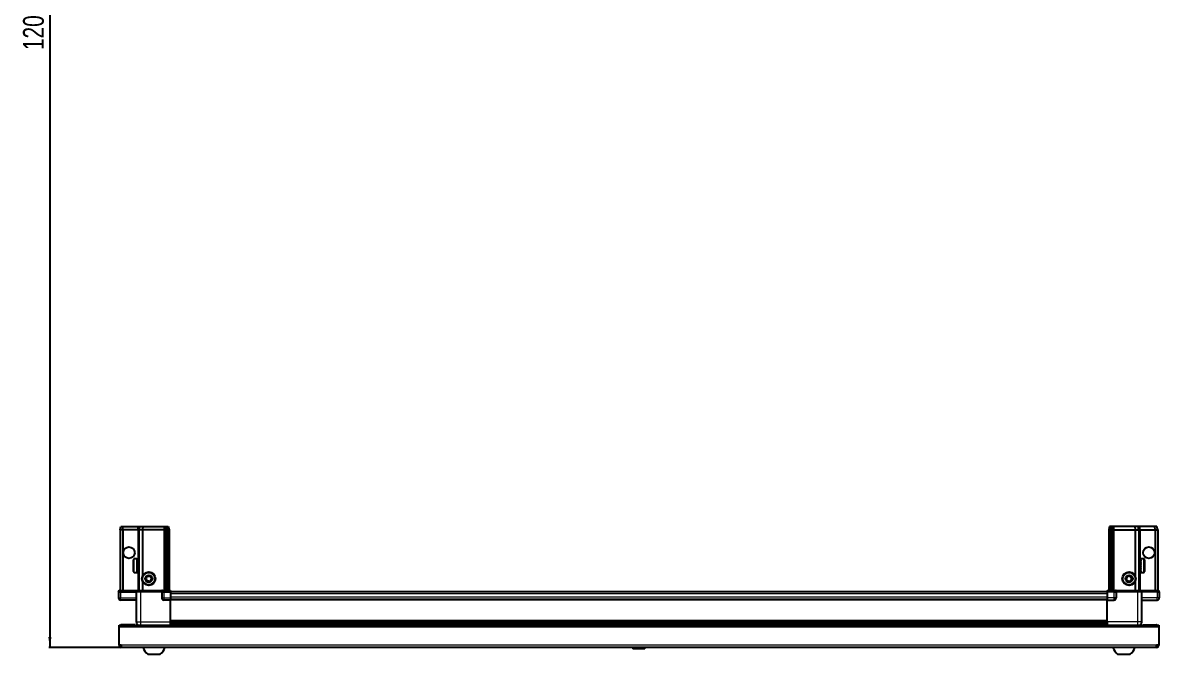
# Model space of a CAD drawing. Header units: millimetres. Extents: x 1415 to 5124, y -588 to 1749.
# Drawn here: x 1479 to 2571, y -588 to 19 of the extents above; entities that cross this region are included whole.
import ezdxf

# ---------------------------------------------------------------- set-up
doc = ezdxf.new("R2010")
doc.units = ezdxf.units.MM
doc.layers.add('FORMAT', color=7, linetype='Continuous')
doc.styles.add('SLDTEXTSTYLE0', font='TXT', dxfattribs={"width": 0.75})
doc.dimstyles.new('SLDDIMSTYLE0', dxfattribs={"dimtxt": 20, "dimasz": 10, "dimexe": 0, "dimexo": 0.0625, "dimgap": 5, "dimtad": 2, "dimdec": 1, "dimrnd": 1e-09, "dimzin": 12, "dimdsep": 46, "dimtxsty": 'SLDTEXTSTYLE0', "dimsah": 1, "dimcen": 0.09, "dimadec": 0, "dimazin": 3, "dimtfac": 1, "dimtofl": 0, "dimtmove": 0, "dimatfit": 3, "dimfxl": 0, "dimfrac": 2, "dimtolj": 1, "dimtzin": 12, "dimarcsym": 0})

# ---------------------------------------------------------------- blocks, each defined once
blk = doc.blocks.new('_D_9')
at = {"layer": 'FORMAT'}
for p, q in [((2065, 626), (1503.8, 626)), ((1504.8, 626), (1504.8, -581)), ((1573.4, -581), (1503.8, -581))]:
    blk.add_line(p, q, dxfattribs=at)
for points in [[(1504.8, 626), (1503.3, 616), (1506.4, 616)], [(1504.8, -581), (1506.4, -571), (1503.3, -571)]]:
    blk.add_solid(points, dxfattribs=at)
at = {"layer": 'FORMAT', "insert": (1479, -7.1), "char_height": 20, "attachment_point": 1, "rotation": 90, "style": 'SLDTEXTSTYLE0'}
blk.add_mtext('1207', dxfattribs=at)

msp = doc.modelspace()

# ---------------------------------------------------------------- linework, layer by layer
at = {"color": 7, "linetype": 'Continuous', "lineweight": 25}
for p, q in [((1572.32, -468.01), (1573.12, -465.01)), ((1572.32, -468.01), (1572.32, -526.31)), ((1574.82, -468.01), (1572.32, -468.01)), ((1573.12, -465.01), (1574.97, -465.01)), ((1574.82, -468.01), (1574.97, -465.01)), ((1574.82, -468.01), (1574.82, -526.31)), ((1589.32, -468.01), (1574.82, -468.01)), ((1574.97, -465.01), (1589.32, -465.01)), ((1589.32, -465.01), (1591.12, -465.01)), ((1590.32, -468.01), (1589.32, -468.01)), ((1590.32, -468.01), (1591.12, -465.01)), ((1590.32, -468.01), (1590.32, -526.31)), ((1593.82, -468.01), (1590.32, -468.01)), ((1591.12, -465.01), (1594.15, -465.01)), ((1594.15, -465.01), (1593.82, -468.01)), ((1593.82, -468.01), (1593.82, -512.51)), ((1614.32, -468.01), (1593.82, -468.01)), ((1594.15, -465.01), (1614.32, -465.01)), ((1614.32, -465.01), (1616.12, -465.01)), ((1615.32, -468.01), (1614.32, -468.01)), ((1616.12, -465.01), (1615.32, -468.01)), ((1615.32, -468.01), (1615.32, -526.31)), ((1616.32, -468.01), (1615.32, -468.01)), ((1616.12, -465.01), (1616.86, -465.01)), ((1616.86, -465.01), (1616.32, -468.01)), ((1616.32, -468.01), (1616.32, -526.31)), ((1617.82, -468.01), (1616.32, -468.01)), ((1616.86, -465.01), (1617.36, -465.01)), ((1617.36, -465.01), (1618.52, -465.01)), ((1617.36, -465.01), (1617.82, -468.01)), ((1617.82, -468.01), (1617.82, -526.31)), ((1619.32, -468.01), (1617.82, -468.01)), ((1618.52, -465.01), (1619.32, -468.01)), ((1619.32, -468.01), (1619.32, -526.31)), ((2523.12, -465.01), (2522.32, -468.01)), ((2522.32, -468.01), (2523.82, -468.01)), ((2522.32, -468.01), (2522.32, -526.31)), ((2524.28, -465.01), (2523.12, -465.01)), ((2524.28, -465.01), (2523.82, -468.01)), ((2523.82, -468.01), (2525.32, -468.01)), ((2523.82, -468.01), (2523.82, -526.31)), ((2524.78, -465.01), (2524.28, -465.01)), ((2524.78, -465.01), (2525.32, -468.01)), ((2525.52, -465.01), (2524.78, -465.01)), ((2525.32, -468.01), (2526.32, -468.01)), ((2525.32, -468.01), (2525.32, -526.31)), ((2525.52, -465.01), (2526.32, -468.01)), ((2527.32, -465.01), (2525.52, -465.01)), ((2526.32, -468.01), (2526.32, -526.31)), ((2526.32, -468.01), (2527.32, -468.01)), ((2547.49, -465.01), (2527.32, -465.01)), ((2527.32, -468.01), (2547.82, -468.01)), ((2547.49, -465.01), (2547.82, -468.01)), ((2550.52, -465.01), (2547.49, -465.01)), ((2547.82, -468.01), (2547.82, -512.51)), ((2547.82, -468.01), (2551.32, -468.01)), ((2551.32, -468.01), (2550.52, -465.01)), ((2552.32, -465.01), (2550.52, -465.01)), ((2551.32, -468.01), (2551.32, -526.31)), ((2551.32, -468.01), (2552.32, -468.01)), ((2566.67, -465.01), (2552.32, -465.01)), ((2552.32, -468.01), (2566.82, -468.01)), ((2566.82, -468.01), (2566.67, -465.01)), ((2568.52, -465.01), (2566.67, -465.01)), ((2566.82, -468.01), (2566.82, -526.31)), ((2566.82, -468.01), (2569.32, -468.01)), ((2569.32, -468.01), (2568.52, -465.01)), ((2569.32, -468.01), (2569.32, -526.31)), ((1585.12, -508.21), (1585.12, -496.81)), ((1588.32, -496.01), (1585.92, -496.01)), ((1588.32, -496.01), (1588.32, -496.02)), ((1588.32, -496.02), (1588.82, -496.02)), ((1588.32, -496.21), (1588.82, -496.21)), ((1588.32, -496.21), (1588.32, -496.43)), ((1588.32, -496.43), (1588.82, -496.43)), ((1588.32, -497), (1588.82, -497)), ((1588.32, -497), (1588.32, -497.43)), ((1588.32, -497.43), (1588.82, -497.43)), ((1588.32, -498.34), (1588.82, -498.34)), ((1588.32, -498.34), (1588.32, -498.93)), ((1588.32, -498.93), (1588.82, -498.93)), ((1588.32, -500.08), (1588.82, -500.08)), ((1588.32, -500.08), (1588.32, -500.78)), ((1588.32, -500.78), (1588.82, -500.78)), ((1588.32, -502.06), (1588.82, -502.06)), ((1588.32, -502.06), (1588.32, -502.8)), ((1588.32, -502.21), (1588.82, -502.21)), ((1588.82, -496.21), (1588.82, -496.02)), ((1588.82, -496.43), (1588.82, -496.21)), ((1588.82, -497), (1588.82, -496.43)), ((1588.82, -497.43), (1588.82, -497)), ((1588.82, -498.34), (1588.82, -497.43)), ((1588.92, -498.11), (1588.82, -498.11)), ((1588.82, -498.93), (1588.82, -498.34)), ((1588.82, -500.08), (1588.82, -498.93)), ((1588.82, -500.78), (1588.82, -500.08)), ((1588.82, -502.06), (1588.82, -500.78)), ((1588.82, -502.21), (1588.82, -502.06)), ((1588.92, -506.91), (1588.92, -498.11)), ((1589.8, -499.2), (1589.32, -498.51)), ((1589.32, -506.51), (1589.32, -498.51)), ((1590.29, -498.51), (1589.8, -499.2)), ((1589.8, -505.82), (1589.8, -499.2)), ((1590.32, -498.51), (1590.29, -498.51)), ((1590.29, -506.51), (1590.29, -498.51)), ((2551.35, -498.51), (2551.32, -498.51)), ((2551.84, -499.2), (2551.35, -498.51)), ((2551.35, -498.51), (2551.35, -506.51)), ((2552.32, -498.51), (2551.84, -499.2)), ((2551.84, -499.2), (2551.84, -505.82)), ((2552.32, -498.51), (2552.32, -506.51)), ((2552.82, -498.11), (2552.72, -498.11)), ((2552.72, -498.11), (2552.72, -506.91)), ((2555.72, -496.01), (2552.82, -496.01)), ((2553.32, -496.01), (2552.82, -496.01)), ((2552.82, -496.01), (2552.82, -496.06)), ((2552.82, -496.06), (2552.82, -496.35)), ((2553.32, -496.06), (2552.82, -496.06)), ((2553.32, -496.35), (2552.82, -496.35)), ((2552.82, -496.35), (2552.82, -496.62)), ((2553.32, -496.62), (2552.82, -496.62)), ((2552.82, -496.62), (2552.82, -497.29)), ((2553.32, -497.29), (2552.82, -497.29)), ((2552.82, -497.29), (2552.82, -497.76)), ((2552.82, -497.76), (2552.82, -498.73)), ((2553.32, -497.76), (2552.82, -497.76)), ((2553.32, -498.73), (2552.82, -498.73)), ((2552.82, -498.73), (2552.82, -499.36)), ((2552.82, -499.36), (2552.82, -500.55)), ((2553.32, -499.36), (2552.82, -499.36)), ((2553.32, -500.55), (2552.82, -500.55)), ((2552.82, -500.55), (2552.82, -501.19)), ((2553.32, -501.19), (2552.82, -501.19)), ((2552.82, -501.27), (2552.82, -502.56)), ((2553.32, -501.27), (2552.82, -501.27)), ((2553.32, -496.06), (2553.32, -496.01)), ((2553.32, -496.62), (2553.32, -496.35)), ((2553.32, -497.76), (2553.32, -497.29)), ((2553.32, -499.36), (2553.32, -498.73)), ((2553.32, -501.27), (2553.32, -500.55)), ((2556.52, -496.81), (2556.52, -508.21)), ((1585.92, -509.01), (1588.32, -509.01)), ((1588.32, -502.71), (1588.82, -502.71)), ((1588.32, -502.8), (1588.82, -502.8)), ((1588.32, -504.09), (1588.82, -504.09)), ((1588.32, -504.09), (1588.32, -504.79)), ((1588.32, -504.79), (1588.82, -504.79)), ((1588.32, -505.96), (1588.82, -505.96)), ((1588.32, -505.96), (1588.32, -506.56)), ((1588.32, -506.56), (1588.82, -506.56)), ((1588.32, -507.49), (1588.82, -507.49)), ((1588.32, -507.49), (1588.32, -507.94)), ((1588.32, -507.94), (1588.82, -507.94)), ((1588.32, -508.54), (1588.82, -508.54)), ((1588.32, -508.54), (1588.32, -508.78)), ((1588.32, -508.78), (1588.82, -508.78)), ((1588.32, -509), (1588.82, -509)), ((1588.32, -509), (1588.32, -509.01)), ((1588.32, -509.01), (1588.82, -509.01)), ((1588.82, -502.8), (1588.82, -502.71)), ((1588.82, -504.09), (1588.82, -502.8)), ((1588.82, -504.79), (1588.82, -504.09)), ((1588.82, -505.96), (1588.82, -504.79)), ((1588.82, -506.56), (1588.82, -505.96)), ((1588.82, -507.49), (1588.82, -506.56)), ((1588.82, -506.91), (1588.92, -506.91)), ((1588.82, -507.94), (1588.82, -507.49)), ((1588.82, -508.54), (1588.82, -507.94)), ((1588.82, -508.78), (1588.82, -508.54)), ((1588.82, -509), (1588.82, -508.78)), ((1588.82, -509.01), (1588.82, -509)), ((1589.32, -506.51), (1589.8, -505.82)), ((1589.8, -505.82), (1590.29, -506.51)), ((1590.29, -506.51), (1590.32, -506.51)), ((2551.32, -506.51), (2551.35, -506.51)), ((2551.35, -506.51), (2551.84, -505.82)), ((2551.84, -505.82), (2552.32, -506.51)), ((2552.72, -506.91), (2552.82, -506.91)), ((2553.32, -502.56), (2552.82, -502.56)), ((2553.32, -503.05), (2552.82, -503.05)), ((2552.82, -503.05), (2552.82, -503.3)), ((2552.82, -503.3), (2552.82, -504.57)), ((2553.32, -503.3), (2552.82, -503.3)), ((2553.32, -504.57), (2552.82, -504.57)), ((2552.82, -504.57), (2552.82, -505.26)), ((2552.82, -505.26), (2552.82, -506.38)), ((2553.32, -505.26), (2552.82, -505.26)), ((2553.32, -506.38), (2552.82, -506.38)), ((2552.82, -506.38), (2552.82, -506.94)), ((2552.82, -506.94), (2552.82, -507.8)), ((2553.32, -506.94), (2552.82, -506.94)), ((2553.32, -507.8), (2552.82, -507.8)), ((2552.82, -507.8), (2552.82, -508.2)), ((2552.82, -508.2), (2552.82, -508.71)), ((2553.32, -508.2), (2552.82, -508.2)), ((2553.32, -508.71), (2552.82, -508.71)), ((2552.82, -508.71), (2552.82, -508.89)), ((2552.82, -508.89), (2552.82, -509.01)), ((2553.32, -508.89), (2552.82, -508.89)), ((2552.82, -509.01), (2555.72, -509.01)), ((2553.32, -503.3), (2553.32, -502.56)), ((2553.32, -505.26), (2553.32, -504.57)), ((2553.32, -506.94), (2553.32, -506.38)), ((2553.32, -508.2), (2553.32, -507.8)), ((2553.32, -508.89), (2553.32, -508.71)), ((1593.82, -517.51), (1593.82, -526.31)), ((2547.82, -517.51), (2547.82, -526.31)), ((1571.32, -526.31), (1570.82, -527.18)), ((1570.82, -527.51), (1570.82, -527.18)), ((1570.82, -527.51), (1572.82, -527.51)), ((1570.82, -527.51), (1570.82, -533.51)), ((1572.82, -526.31), (1571.32, -526.31)), ((1572.82, -526.31), (1587.62, -526.31)), ((1587.62, -527.51), (1572.82, -527.51)), ((1572.82, -527.51), (1587.62, -527.51)), ((1587.62, -526.31), (1587.82, -526.31)), ((1587.82, -527.51), (1587.62, -527.51)), ((1587.82, -527.51), (1587.82, -526.31)), ((1587.82, -526.31), (1591.82, -526.31)), ((1591.82, -527.51), (1587.82, -527.51)), ((1587.82, -527.51), (1587.82, -556.51)), ((1591.82, -526.31), (1612.12, -526.31)), ((1612.12, -527.51), (1591.82, -527.51)), ((1612.12, -526.31), (1612.32, -526.31)), ((1612.32, -527.51), (1612.12, -527.51)), ((1612.32, -527.51), (1612.32, -526.31)), ((1613, -526.31), (1612.32, -526.31)), ((1612.32, -527.51), (1614.32, -527.51)), ((1612.32, -527.51), (1612.32, -533.51)), ((1613, -526.31), (1620.82, -526.31)), ((1620.82, -527.18), (1614.32, -527.18)), ((1620.82, -527.51), (1614.32, -527.51)), ((1614.32, -527.51), (1620.82, -527.51)), ((1620.82, -526.31), (1620.82, -527.18)), ((1620.82, -527.18), (1620.82, -527.18)), ((1620.82, -527.51), (1620.82, -527.18)), ((1620.82, -527.51), (1620.82, -527.51)), ((1620.82, -527.51), (1620.82, -533.51)), ((2520.82, -527.66), (1620.82, -527.66)), ((1620.82, -533.51), (1620.82, -535.51)), ((2520.82, -534.86), (1620.82, -534.86)), ((2520.82, -526.31), (2528.64, -526.31)), ((2520.82, -527.18), (2520.82, -526.31)), ((2527.32, -527.18), (2520.82, -527.18)), ((2520.82, -527.51), (2520.82, -527.18)), ((2527.32, -527.51), (2520.82, -527.51)), ((2520.82, -527.51), (2520.82, -533.51)), ((2520.82, -533.51), (2520.82, -535.51)), ((2527.32, -527.51), (2529.32, -527.51)), ((2529.32, -527.51), (2527.32, -527.51)), ((2529.32, -526.31), (2528.64, -526.31)), ((2529.32, -527.51), (2529.32, -526.31)), ((2529.32, -526.31), (2529.52, -526.31)), ((2529.52, -527.51), (2529.32, -527.51)), ((2529.32, -527.51), (2529.32, -533.51)), ((2529.52, -526.31), (2549.82, -526.31)), ((2549.82, -527.51), (2529.52, -527.51)), ((2549.82, -526.31), (2553.82, -526.31)), ((2553.82, -527.51), (2549.82, -527.51)), ((2553.82, -527.51), (2553.82, -526.31)), ((2553.82, -526.31), (2554.02, -526.31)), ((2554.02, -527.51), (2553.82, -527.51)), ((2553.82, -527.51), (2553.82, -556.51)), ((2554.02, -526.31), (2568.82, -526.31)), ((2568.82, -527.51), (2554.02, -527.51)), ((2570.32, -526.31), (2568.82, -526.31)), ((2568.82, -527.51), (2570.82, -527.51)), ((2570.82, -527.18), (2570.32, -526.31)), ((2570.82, -527.18), (2570.32, -526.31)), ((2570.82, -527.51), (2570.82, -527.18)), ((2570.82, -527.51), (2570.82, -527.18)), ((2570.82, -527.51), (2570.82, -527.51)), ((2570.82, -527.51), (2570.82, -533.51)), ((1587.82, -535.51), (1572.82, -535.51)), ((1620.82, -535.51), (1614.32, -535.51)), ((1620.82, -556.51), (1620.82, -535.51)), ((2520.82, -535.51), (2527.32, -535.51)), ((2520.82, -556.51), (2520.82, -535.51)), ((2553.82, -535.51), (2568.82, -535.51)), ((1620.67, -559.51), (1620.67, -556.51)), ((1571.32, -561.61), (1571.32, -559.51)), ((1571.32, -559.51), (2570.32, -559.51)), ((1571.32, -578.91), (1571.32, -561.61)), ((1586.32, -559.41), (1573.42, -559.41)), ((1586.32, -559.41), (1586.32, -559.51)), ((1620.82, -557.54), (2520.82, -557.54)), ((1620.82, -557.57), (2520.82, -557.57)), ((1644.7, -559.36), (1620.82, -559.36)), ((1639.32, -559.51), (1639.32, -559.36)), ((1639.36, -559.51), (1639.36, -559.36)), ((1639.63, -559.51), (1639.63, -559.36)), ((1639.89, -559.51), (1639.89, -559.36)), ((1640.54, -559.51), (1640.54, -559.36)), ((1641.01, -559.51), (1641.01, -559.36)), ((1641.97, -559.51), (1641.97, -559.36)), ((1642.59, -559.51), (1642.59, -559.36)), ((1643.78, -559.51), (1643.78, -559.36)), ((1644.44, -559.51), (1644.44, -559.36)), ((1644.49, -559.51), (1644.49, -559.36)), ((1645.79, -559.36), (1644.7, -559.36)), ((1645.79, -559.51), (1645.79, -559.36)), ((1645.79, -559.36), (1645.79, -559.36)), ((1646.52, -559.36), (1645.79, -559.36)), ((1645.8, -559.51), (1645.8, -559.36)), ((1646.3, -559.51), (1646.3, -559.36)), ((1646.52, -559.51), (1646.52, -559.36)), ((1646.94, -559.36), (1646.52, -559.36)), ((1646.52, -559.36), (1646.52, -559.36)), ((2494.7, -559.36), (1646.94, -559.36)), ((1647.8, -559.51), (1647.8, -559.36)), ((1648.49, -559.51), (1648.49, -559.36)), ((1649.61, -559.51), (1649.61, -559.36)), ((1650.19, -559.51), (1650.19, -559.36)), ((1651.06, -559.51), (1651.06, -559.36)), ((1651.46, -559.51), (1651.46, -559.36)), ((1651.99, -559.51), (1651.99, -559.36)), ((1652.18, -559.51), (1652.18, -559.36)), ((1652.32, -559.51), (1652.32, -559.36)), ((2489.32, -559.51), (2489.32, -559.36)), ((2489.49, -559.51), (2489.49, -559.36)), ((2489.7, -559.51), (2489.7, -559.36)), ((2490.26, -559.51), (2490.26, -559.36)), ((2490.68, -559.51), (2490.68, -559.36)), ((2491.58, -559.51), (2491.58, -559.36)), ((2492.16, -559.51), (2492.16, -559.36)), ((2493.31, -559.51), (2493.31, -559.36)), ((2494, -559.51), (2494, -559.36)), ((2495.28, -559.36), (2494.7, -559.36)), ((2495.28, -559.51), (2495.28, -559.36)), ((2495.29, -559.36), (2495.28, -559.36)), ((2496.02, -559.36), (2495.29, -559.36)), ((2495.46, -559.51), (2495.46, -559.36)), ((2495.96, -559.51), (2495.96, -559.36)), ((2496.02, -559.51), (2496.02, -559.36)), ((2496.94, -559.36), (2496.02, -559.36)), ((2496.02, -559.36), (2496.02, -559.36)), ((2520.82, -559.36), (2496.94, -559.36)), ((2497.31, -559.51), (2497.31, -559.36)), ((2498.02, -559.51), (2498.02, -559.36)), ((2499.19, -559.51), (2499.19, -559.36)), ((2499.8, -559.51), (2499.8, -559.36)), ((2500.75, -559.51), (2500.75, -559.36)), ((2501.19, -559.51), (2501.19, -559.36)), ((2501.82, -559.51), (2501.82, -559.36)), ((2502.06, -559.51), (2502.06, -559.36)), ((2502.3, -559.51), (2502.3, -559.36)), ((2502.32, -559.51), (2502.32, -559.36)), ((2555.32, -559.41), (2555.32, -559.51)), ((2555.32, -559.41), (2568.22, -559.41)), ((2570.32, -559.51), (2570.32, -561.61)), ((2570.32, -561.61), (2570.32, -578.91)), ((1573.42, -578.91), (1571.32, -578.91)), ((1573.42, -578.91), (1573.42, -581.01)), ((2568.22, -581.01), (1573.42, -581.01)), ((1598.82, -587.61), (1610.82, -587.61)), ((2066.02, -581.01), (2065.03, -582)), ((2065.03, -582), (2065.03, -582.51)), ((2076.6, -582), (2065.03, -582)), ((2076.6, -582.51), (2065.03, -582.51)), ((2076.6, -582), (2075.62, -581.01)), ((2076.6, -582.51), (2076.6, -582)), ((2530.82, -587.61), (2542.82, -587.61)), ((2570.32, -578.91), (2568.22, -578.91)), ((2568.22, -581.01), (2568.22, -578.91))]:
    msp.add_line(p, q, dxfattribs=at)
at = {"color": 8, "linetype": 'Continuous', "lineweight": 18}
for p, q in [((1589.32, -468.01), (1589.32, -465.01)), ((1589.32, -468.01), (1589.32, -498.51)), ((1614.32, -465.01), (1614.32, -468.01)), ((1614.32, -468.01), (1614.32, -526.31)), ((2527.32, -465.01), (2527.32, -468.01)), ((2527.32, -468.01), (2527.32, -526.31)), ((2552.32, -468.01), (2552.32, -465.01)), ((2552.32, -468.01), (2552.32, -498.51)), ((1585.92, -509.01), (1585.92, -496.01)), ((2555.72, -496.01), (2555.72, -509.01)), ((1589.32, -506.51), (1589.32, -526.31)), ((2552.32, -506.51), (2552.32, -526.31)), ((1570.82, -533.51), (1572.82, -533.51)), ((1572.82, -527.51), (1572.82, -526.31)), ((1572.82, -527.51), (1572.82, -533.51)), ((1572.82, -533.51), (1587.82, -533.51)), ((1572.82, -535.51), (1572.82, -533.51)), ((1587.62, -527.51), (1587.62, -526.31)), ((1591.82, -527.51), (1591.82, -526.31)), ((1591.82, -527.51), (1591.82, -556.51)), ((1612.12, -527.51), (1612.12, -526.31)), ((1612.32, -533.51), (1614.32, -533.51)), ((1614.32, -527.51), (1614.32, -527.18)), ((1614.32, -527.51), (1614.32, -533.51)), ((1614.32, -533.51), (1620.82, -533.51)), ((1614.32, -533.51), (1614.32, -535.51)), ((1620.82, -527.51), (1620.82, -527.18)), ((2520.82, -529.66), (1620.82, -529.66)), ((2520.82, -532.86), (1620.82, -532.86)), ((2527.32, -533.51), (2520.82, -533.51)), ((2527.32, -527.51), (2527.32, -527.18)), ((2527.32, -527.51), (2527.32, -533.51)), ((2527.32, -533.51), (2527.32, -535.51)), ((2529.32, -533.51), (2527.32, -533.51)), ((2529.52, -526.31), (2529.52, -527.51)), ((2549.82, -527.51), (2549.82, -526.31)), ((2549.82, -527.51), (2549.82, -556.51)), ((2568.82, -533.51), (2553.82, -533.51)), ((2554.02, -526.31), (2554.02, -527.51)), ((2568.82, -527.51), (2568.82, -526.31)), ((2568.82, -527.51), (2568.82, -533.51)), ((2570.82, -533.51), (2568.82, -533.51)), ((2568.82, -535.51), (2568.82, -533.51)), ((2520.82, -535.51), (1620.82, -535.51)), ((1591.82, -556.51), (1620.82, -556.51)), ((1620.82, -554.92), (2520.82, -554.92)), ((2520.82, -556.33), (1620.82, -556.33)), ((2549.82, -556.51), (2520.82, -556.51)), ((2570.32, -561.61), (1571.32, -561.61)), ((1573.42, -559.51), (1573.42, -559.41)), ((1620.82, -558.78), (2520.82, -558.78)), ((2568.22, -559.51), (2568.22, -559.41)), ((2568.22, -578.91), (1573.42, -578.91))]:
    msp.add_line(p, q, dxfattribs=at)
at = {"color": 7, "linetype": 'Continuous', "lineweight": 25, "flags": 128}
for points in [[(1573.42, -559.41), (1573.01, -559.45), (1572.78, -559.51)], [(2568.86, -559.51), (2568.63, -559.45), (2568.22, -559.41)]]:
    msp.add_lwpolyline(points, dxfattribs=at)
at = {"color": 7, "linetype": 'Continuous', "lineweight": 25}
for centre, radius in [((1580.82, -490.01), 5.5), ((2560.82, -490.01), 5.5), ((1599.82, -515.01), 6.5), ((1599.82, -515.01), 3.46), ((2541.82, -515.01), 6.5), ((2541.82, -515.01), 3.46)]:
    msp.add_circle(centre, radius, dxfattribs=at)
at = {"color": 8, "linetype": 'Continuous', "lineweight": 18}
for centre in [(1599.82, -515.01), (2541.82, -515.01)]:
    msp.add_circle(centre, 5.7, dxfattribs=at)
at = {"color": 7, "linetype": 'Continuous', "lineweight": 25}
for centre, radius, start, end in [((1585.92, -496.81), 0.8, 90, 180), ((1589.32, -498.11), 0.4, 180, 270), ((2552.32, -498.11), 0.4, 270, 0), ((2555.72, -496.81), 0.8, 0, 90), ((1585.92, -508.21), 0.8, 180, 270), ((1589.32, -506.91), 0.4, 90, 180), ((1599.82, -515.01), 2.5, 87.37605, 147.37605), ((1599.82, -515.01), 2.5, 27.37605, 87.37605), ((2541.82, -515.01), 2.5, 134.67671, 194.67671), ((2541.82, -515.01), 2.5, 74.67671, 134.67671), ((2541.82, -515.01), 2.5, 14.67671, 74.67671), ((2552.32, -506.91), 0.4, 0, 90), ((2555.72, -508.21), 0.8, 270, 360), ((1599.82, -515.01), 2.5, 147.37605, 207.37605), ((1599.82, -515.01), 2.5, 207.37605, 267.37605), ((1599.82, -515.01), 2.5, 267.37605, 327.37605), ((1599.82, -515.01), 2.5, 327.37605, 27.37605), ((2541.82, -515.01), 2.5, 194.67671, 254.67671), ((2541.82, -515.01), 2.5, 254.67671, 314.67671), ((2541.82, -515.01), 2.5, 314.67671, 14.67671), ((1572.82, -533.51), 2, 180, 270), ((1614.32, -533.51), 2, 180, 270), ((2527.32, -533.51), 2, 270, 0), ((2568.82, -533.51), 2, 270, 0), ((1573.42, -578.91), 2.1, 180, 270), ((1573.42, -578.91), 0.6, 180, 270), ((1605.84, -577.99), 11.91, 194.70035, 233.8734), ((1603.8, -577.99), 11.91, 306.1266, 345.29965), ((2537.84, -577.99), 11.91, 194.70035, 233.8734), ((2535.8, -577.99), 11.91, 306.1266, 345.29965), ((2568.22, -578.91), 2.1, 270, 0), ((2568.22, -578.91), 0.6, 270, 0)]:
    msp.add_arc(centre, radius, start, end, dxfattribs=at)
for centre, start_param, end_param in [((1614.32, -523.72), 2.4188584, 3.1415927), ((2527.32, -523.72), 3.1415927, 3.8643269)]:
    msp.add_ellipse(centre, major_axis=(0, 3.46), ratio=0.5773503, start_param=start_param, end_param=end_param, dxfattribs=at)
for points, knots in [([(1596.94, -514.88), (1597.21, -514.45), (1597.73, -513.64), (1598.25, -512.83), (1598.49, -512.45)], [0, 0, 0, 0, 0.5346859, 1, 1, 1, 1]), ([(1598.49, -512.45), (1599.01, -512.47), (1599.97, -512.52), (1600.93, -512.56), (1601.38, -512.58)], [0, 0, 0, 0, 0.5346859, 1, 1, 1, 1]), ([(1601.38, -512.58), (1601.53, -512.89), (1601.91, -513.62), (1602.37, -514.5), (1602.65, -515.04), (1602.7, -515.15)], [0, 0, 0, 0, 0.3629006, 0.8668753, 1, 1, 1, 1]), ([(2539.04, -514.25), (2539.4, -513.89), (2540.09, -513.21), (2540.77, -512.54), (2541.09, -512.22)], [0, 0, 0, 0, 0.5346859, 1, 1, 1, 1]), ([(2541.09, -512.22), (2541.59, -512.36), (2542.52, -512.61), (2543.44, -512.87), (2543.87, -512.98)], [0, 0, 0, 0, 0.5346859, 1, 1, 1, 1]), ([(2543.87, -512.98), (2543.9, -513.11), (2544.06, -513.68), (2544.31, -514.65), (2544.52, -515.44), (2544.6, -515.78)], [0, 0, 0, 0, 0.1331247, 0.6370994, 1, 1, 1, 1]), ([(1598.26, -517.45), (1598.21, -517.33), (1597.93, -516.8), (1597.47, -515.92), (1597.09, -515.19), (1596.94, -514.88)], [0, 0, 0, 0, 0.1331247, 0.6370994, 1, 1, 1, 1]), ([(1601.15, -517.58), (1600.63, -517.55), (1599.67, -517.51), (1598.71, -517.47), (1598.26, -517.45)], [0, 0, 0, 0, 0.53468586, 1, 1, 1, 1]), ([(1602.7, -515.15), (1602.43, -515.58), (1601.91, -516.39), (1601.39, -517.2), (1601.15, -517.58)], [0, 0, 0, 0, 0.53468586, 1, 1, 1, 1]), ([(2539.77, -517.04), (2539.68, -516.71), (2539.47, -515.91), (2539.22, -514.95), (2539.07, -514.37), (2539.04, -514.25)], [0, 0, 0, 0, 0.3629006, 0.8668753, 1, 1, 1, 1]), ([(2542.55, -517.81), (2542.05, -517.67), (2541.12, -517.42), (2540.2, -517.16), (2539.77, -517.04)], [0, 0, 0, 0, 0.5346859, 1, 1, 1, 1]), ([(2544.6, -515.78), (2544.24, -516.14), (2543.55, -516.82), (2542.87, -517.49), (2542.55, -517.81)], [0, 0, 0, 0, 0.53468586, 1, 1, 1, 1]), ([(1587.82, -556.51), (1587.87, -556.95), (1587.94, -557.63), (1588.37, -558.45), (1588.83, -559), (1589.23, -559.36), (1589.5, -559.49), (1589.54, -559.51)], [0, 0, 0, 0, 0.3630185, 0.5584377, 0.7580039, 0.9575702, 1, 1, 1, 1]), ([(1620.82, -556.51), (1620.82, -556.91), (1620.82, -557.7), (1620.82, -558.72), (1620.82, -559.35), (1620.82, -559.5), (1620.82, -559.51)], [0, 0, 0, 0, 0.3255201, 0.6510403, 0.9765604, 1, 1, 1, 1]), ([(2520.82, -556.51), (2520.82, -556.91), (2520.82, -557.7), (2520.82, -558.72), (2520.82, -559.35), (2520.82, -559.5), (2520.82, -559.51)], [0, 0, 0, 0, 0.3255201, 0.6510403, 0.9765604, 1, 1, 1, 1]), ([(2553.82, -556.51), (2553.77, -556.95), (2553.7, -557.63), (2553.27, -558.45), (2552.81, -559), (2552.41, -559.36), (2552.14, -559.49), (2552.1, -559.51)], [0, 0, 0, 0, 0.3630185, 0.5584377, 0.7580039, 0.9575702, 1, 1, 1, 1])]:
    msp.add_open_spline(points, degree=3, knots=knots, dxfattribs=at)
at = {"color": 8, "linetype": 'Continuous', "lineweight": 18}
for points in [[(1587.82, -556.51), (1587.88, -556.51), (1588, -556.51), (1588.93, -556.51), (1590.25, -556.51), (1591.3, -556.51), (1591.82, -556.51)], [(2553.82, -556.51), (2553.76, -556.51), (2553.64, -556.51), (2552.71, -556.51), (2551.39, -556.51), (2550.34, -556.51), (2549.82, -556.51)]]:
    msp.add_open_spline(points, degree=3, dxfattribs=at)
for points in [[(1591.82, -556.51), (1591.82, -556.95), (1591.82, -557.63), (1591.82, -558.45), (1591.82, -559), (1591.82, -559.36), (1591.82, -559.49), (1591.82, -559.51)], [(2549.82, -556.51), (2549.82, -556.95), (2549.82, -557.63), (2549.82, -558.45), (2549.82, -559), (2549.82, -559.36), (2549.82, -559.49), (2549.82, -559.51)]]:
    msp.add_open_spline(points, degree=3, knots=[0, 0, 0, 0, 0.3630185, 0.5584377, 0.7580039, 0.9575702, 1, 1, 1, 1], dxfattribs=at)

# ---------------------------------------------------------------- dimensions: what is measured, and where the dimension line sits
at = {"layer": 'FORMAT'}
dim = msp.add_linear_dim(base=(1504.82, -581.01), p1=(2065.03, 625.99), p2=(1573.42, -581.01), angle=90, dimstyle='SLDDIMSTYLE0', dxfattribs=at)
dim.commit()
dim.dimension.update_dxf_attribs({"geometry": '_D_9', "text_midpoint": (1504.82, 22.49), "dimtype": 160})

doc.saveas('drawing.dxf')
